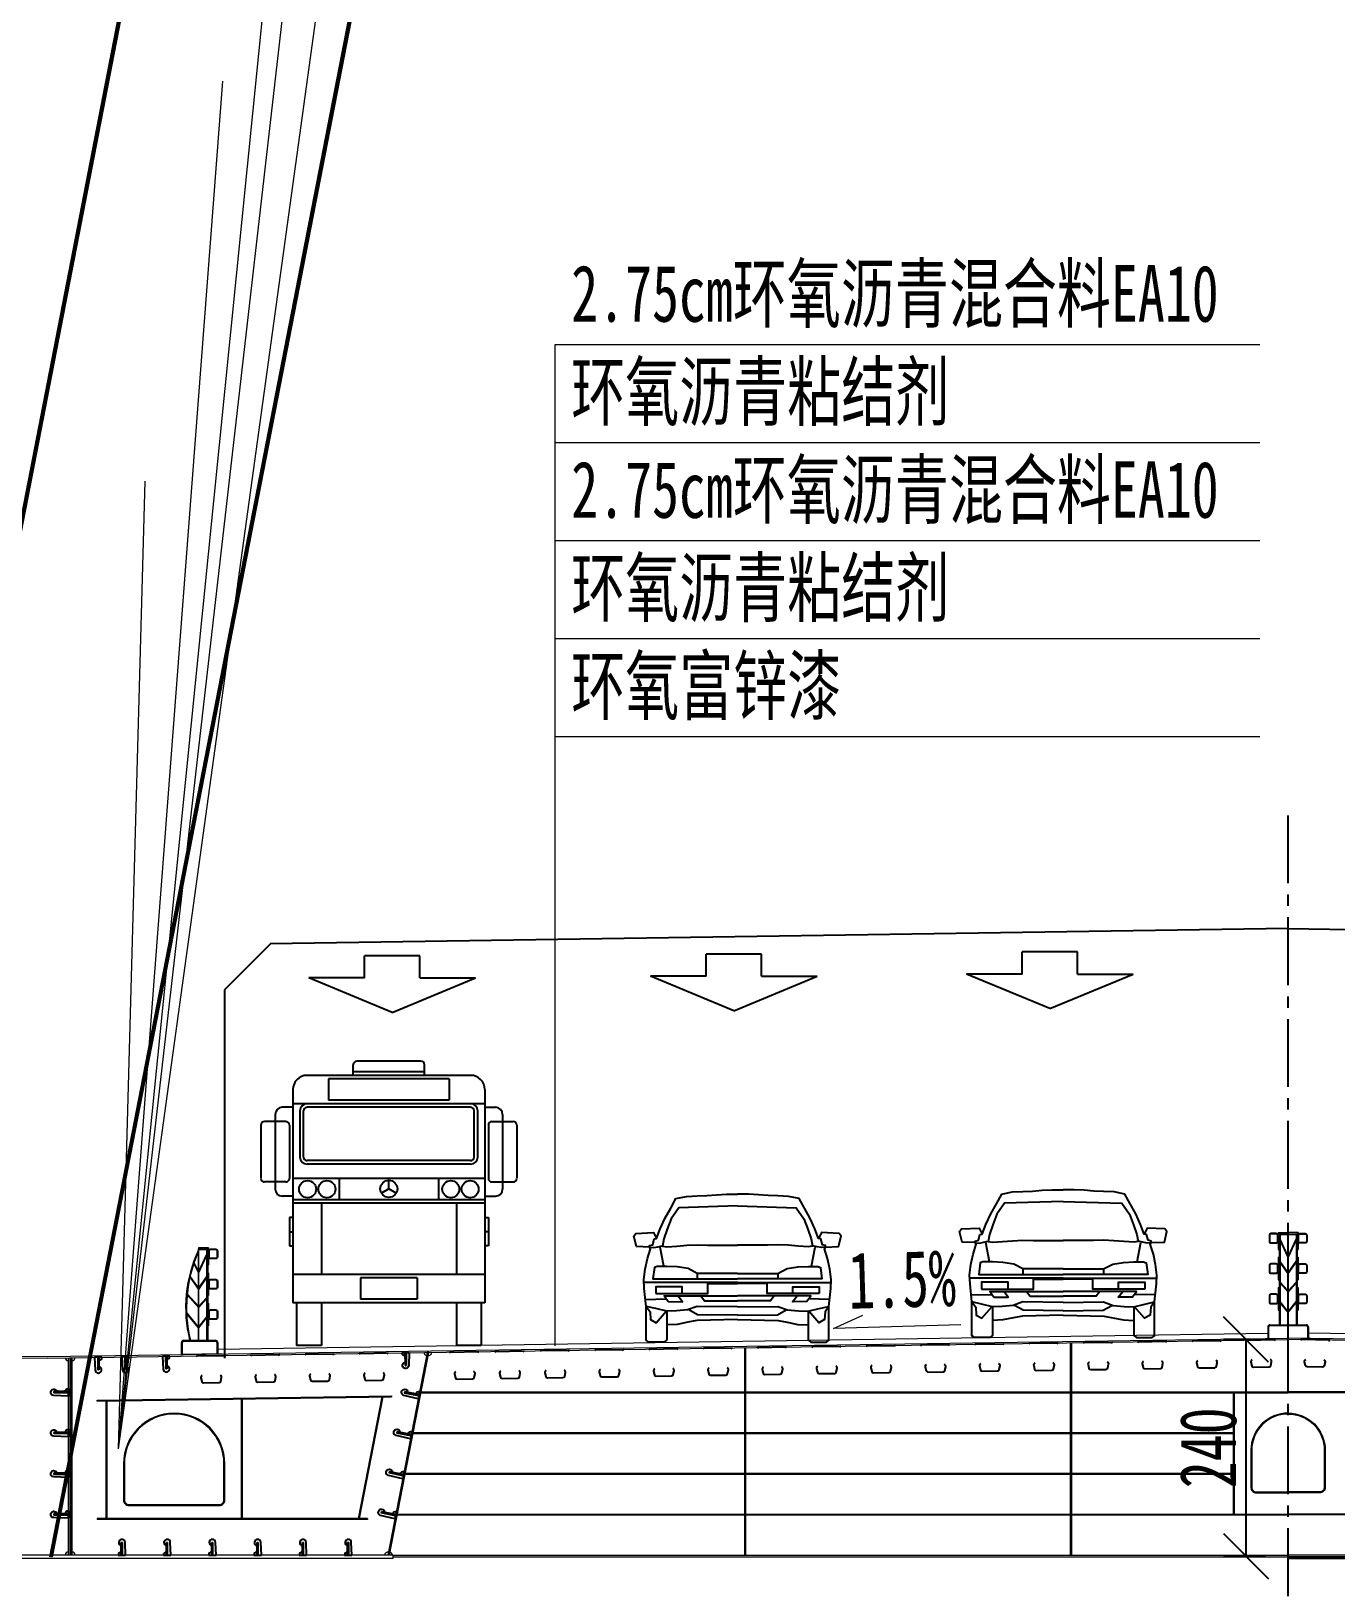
# Model space of a CAD drawing. Extents: x -2611510 to 954358, y -247163 to 181535.
# Drawn here: x 778505 to 792917, y 38703 to 55934 of the extents above; entities that cross this region are included whole.
import ezdxf

# ---------------------------------------------------------------- set-up
doc = ezdxf.new("R2010")
doc.units = 0
doc.linetypes.add('CENTER2', pattern=[1.125, 0.75, -0.125, 0.125, -0.125])
doc.layers.get('Defpoints').update_dxf_attribs({"color": 8})
for name, color, linetype in [('Dim', 4, 'Continuous'), ('HZ', 2, 'Continuous'), ('车', 4, 'Continuous')]:
    doc.layers.add(name, color=color, linetype=linetype)
for name, color, linetype, lineweight in [('文字', 7, 'Continuous', 15), ('标注', 3, 'Continuous', 18), ('细实线', 7, 'Continuous', 15), ('钢板粗线', 1, 'Continuous', 25), ('钢板细线', 6, 'Continuous', 15)]:
    doc.layers.add(name, color=color, linetype=linetype, lineweight=lineweight)
doc.styles.add('fs', font='仿宋_GB2312.TTF', dxfattribs={"width": 0.7})
doc.styles.get("Standard").update_dxf_attribs({"font": '仿宋_GB2312.TTF', "width": 0.7})
doc.dimstyles.new('250-1', dxfattribs={"dimscale": 250, "dimtxt": 2.5, "dimasz": 2, "dimexe": 1, "dimexo": 1, "dimgap": 0, "dimtad": 0, "dimdec": 0, "dimlfac": 0.1, "dimrnd": 0.1, "dimzin": 12, "dimdsep": 46, "dimtxsty": 'Standard', "dimblk": 'OBLIQUE', "dimcen": -1, "dimclrd": 4, "dimclre": 256, "dimclrt": 4, "dimadec": 4, "dimazin": 0, "dimtp": 2, "dimtm": 3, "dimtfac": 0.5, "dimtdec": 0, "dimtmove": 2, "dimatfit": 3, "dimldrblk": 'OBLIQUE', "dimfxl": 5, "dimfxlon": 1, "dimtvp": 0.7, "dimtolj": 1, "dimtzin": 12, "dimarcsym": 0})

# ---------------------------------------------------------------- blocks, each defined once
blk = doc.blocks.new('34')
at = {"layer": 'HZ', "color": 7}
for p, q in [((1702.911, 35.441), (1702.911, 35.833)), ((1705.397, 35.964), (1703.042, 35.964)), ((1705.528, 35.441), (1705.528, 35.833)), ((1707.229, 35.441), (1701.209, 35.441)), ((1706.444, 35.31), (1701.995, 35.31)), ((1701.995, 35.31), (1701.995, 34.525)), ((1705.528, 35.572), (1702.911, 35.572)), ((1706.444, 35.31), (1706.444, 34.525)), ((1700.686, 34.917), (1700.686, 27.065)), ((1706.444, 34.525), (1701.995, 34.525)), ((1707.753, 34.917), (1707.753, 27.065)), ((1700.032, 34.001), (1700.032, 31.253)), ((1700.686, 34.263), (1700.293, 34.263)), ((1707.753, 34.394), (1700.686, 34.394)), ((1700.948, 32.431), (1700.948, 34.132)), ((1701.079, 32.431), (1701.079, 34.132)), ((1707.229, 34.263), (1701.209, 34.263)), ((1707.36, 32.431), (1707.36, 34.132)), ((1707.491, 32.431), (1707.491, 34.132)), ((1707.753, 34.263), (1708.145, 34.263)), ((1708.407, 34.001), (1708.407, 31.253)), ((1699.508, 33.609), (1699.508, 31.657)), ((1700.424, 33.739), (1699.639, 33.739)), ((1700.555, 33.609), (1700.555, 31.646)), ((1707.884, 33.609), (1707.884, 31.646)), ((1708.015, 33.739), (1708.8, 33.739)), ((1708.931, 33.609), (1708.931, 31.657)), ((1707.229, 32.3), (1701.209, 32.3)), ((1707.229, 32.169), (1701.209, 32.169)), ((1707.753, 31.646), (1700.686, 31.646)), ((1702.387, 31.646), (1702.387, 30.86)), ((1706.052, 31.646), (1706.052, 30.86)), ((1700.424, 31.515), (1699.639, 31.515)), ((1704.219, 31.262), (1703.945, 31.104)), ((1704.219, 31.262), (1704.219, 31.578)), ((1704.494, 31.104), (1704.219, 31.262)), ((1708.015, 31.515), (1708.8, 31.515)), ((1700.686, 30.991), (1700.293, 30.991)), ((1707.753, 30.86), (1700.686, 30.86)), ((1707.753, 30.729), (1700.686, 30.729)), ((1701.733, 30.729), (1701.733, 28.112)), ((1706.706, 30.729), (1706.706, 28.112)), ((1707.753, 30.991), (1708.145, 30.991)), ((1700.686, 30.206), (1700.555, 30.206)), ((1700.555, 30.206), (1700.555, 29.159)), ((1707.753, 30.206), (1707.884, 30.206)), ((1707.884, 30.206), (1707.884, 29.159)), ((1700.555, 29.682), (1700.686, 29.682)), ((1707.884, 29.682), (1707.753, 29.682)), ((1700.555, 29.159), (1700.686, 29.159)), ((1707.884, 29.159), (1707.753, 29.159)), ((1707.753, 28.112), (1700.686, 28.112)), ((1703.172, 27.981), (1703.172, 27.196)), ((1705.266, 27.981), (1703.172, 27.981)), ((1705.266, 27.981), (1705.266, 27.196)), ((1707.753, 27.065), (1700.686, 27.065)), ((1700.817, 27.065), (1700.817, 25.495)), ((1701.733, 27.065), (1701.733, 25.495)), ((1705.266, 27.196), (1703.172, 27.196)), ((1706.706, 27.065), (1706.706, 25.495)), ((1707.622, 27.065), (1707.622, 25.495)), ((1701.733, 25.495), (1700.817, 25.495)), ((1707.622, 25.495), (1706.706, 25.495))]:
    blk.add_line(p, q, dxfattribs=at)
for centre, radius in [((1701.228, 31.25), 0.314), ((1701.94, 31.25), 0.314), ((1704.219, 31.262), 0.317), ((1706.499, 31.25), 0.314), ((1707.211, 31.25), 0.314)]:
    blk.add_circle(centre, radius, dxfattribs=at)
for centre, radius, start, end in [((1703.042, 35.833), 0.131, 90, 180), ((1705.397, 35.833), 0.131, 0, 90), ((1701.209, 34.917), 0.523, 90, 180), ((1707.229, 34.917), 0.523, 0, 90), ((1700.293, 34.001), 0.262, 90, 180), ((1701.209, 34.132), 0.262, 90, 180), ((1701.209, 34.132), 0.131, 90, 180), ((1707.229, 34.132), 0.262, 0, 90), ((1707.229, 34.132), 0.131, 0, 90), ((1708.145, 34.001), 0.262, 0, 90), ((1699.639, 33.609), 0.131, 90, 180), ((1700.424, 33.609), 0.131, 0, 90), ((1708.015, 33.609), 0.131, 90, 180), ((1708.8, 33.609), 0.131, 0, 90), ((1701.209, 32.431), 0.262, 180, 270), ((1701.209, 32.431), 0.131, 180, 270), ((1707.229, 32.431), 0.262, 270, 0), ((1707.229, 32.431), 0.131, 270, 0), ((1699.639, 31.646), 0.131, 180, 270), ((1700.424, 31.646), 0.131, 270, 0), ((1708.015, 31.646), 0.131, 180, 270), ((1708.8, 31.646), 0.131, 270, 0), ((1700.293, 31.253), 0.262, 180, 270), ((1708.145, 31.253), 0.262, 270, 0)]:
    blk.add_arc(centre, radius, start, end, dxfattribs=at)
blk = doc.blocks.new('A$C1F375032')
at = {"layer": '车', "ltscale": 1000}
for p, q in [((-0.838, 1.048), (-0.838, 1.716)), ((-0.838, 1.716), (0.838, 1.716)), ((0.838, 1.048), (0.838, 1.716)), ((0, 0), (-2.524, 1.048)), ((-0.838, 1.048), (-2.524, 1.048)), ((0, 0), (2.524, 1.048)), ((0.838, 1.048), (2.524, 1.048))]:
    blk.add_line(p, q, dxfattribs=at)
blk = doc.blocks.new('CAMRY-F')
at = {"color": 150}
for p, q in [((-0.718, 0.751), (-0.754, 0.941)), ((0.747, 0.751), (0.783, 0.941))]:
    blk.add_line(p, q, dxfattribs=at)
for points in [[(0.015, 0.347), (-0.386, 0.352), (-0.482, 0.317), (-0.591, 0.308), (-0.687, 0.304), (-0.797, 0.33), (-0.893, 0.352), (-0.91, 0.531), (-0.914, 0.618), (-0.901, 0.723), (-0.879, 0.827), (-0.849, 0.924), (-0.858, 0.941), (-0.988, 0.945), (-1.015, 1.05), (-0.993, 1.076), (-0.818, 1.085), (-0.788, 1.024), (-0.753, 1.12), (-0.705, 1.225), (-0.648, 1.325), (-0.596, 1.421), (-0.491, 1.443), (-0.386, 1.447), (-0.29, 1.452), (-0.194, 1.46), (-0.094, 1.465), (0.014, 1.465)], [(0.013, 0.347), (0.415, 0.352), (0.511, 0.317), (0.62, 0.308), (0.716, 0.304), (0.825, 0.33), (0.921, 0.352), (0.939, 0.531), (0.943, 0.618), (0.93, 0.723), (0.908, 0.827), (0.878, 0.924), (0.886, 0.941), (1.017, 0.945), (1.043, 1.05), (1.021, 1.076), (0.847, 1.085), (0.817, 1.024), (0.782, 1.12), (0.734, 1.225), (0.677, 1.325), (0.624, 1.421), (0.52, 1.443), (0.415, 1.447), (0.319, 1.452), (0.223, 1.46), (0.123, 1.465), (0.014, 1.465)], [(0.014, 1.349), (-0.568, 1.331), (-0.644, 1.221), (-0.684, 1.117), (-0.716, 1.021), (-0.731, 0.951), (-0.688, 0.944), (-0.588, 0.951), (-0.489, 0.959), (-0.385, 0.964), (-0.284, 0.961), (0.014, 0.961)], [(0.014, 1.349), (0.596, 1.331), (0.673, 1.221), (0.712, 1.117), (0.745, 1.021), (0.759, 0.951), (0.717, 0.944), (0.616, 0.951), (0.517, 0.959), (0.414, 0.964), (0.313, 0.961), (0.014, 0.961)], [(-0.859, 0.939), (-0.859, 0.956), (-0.827, 0.964), (-0.812, 1.021), (-0.788, 1.024)], [(-0.859, 0.939), (-0.817, 0.936), (-0.775, 0.944), (-0.731, 0.954)], [(0.888, 0.939), (0.846, 0.936), (0.804, 0.944), (0.759, 0.954)], [(0.888, 0.939), (0.888, 0.956), (0.856, 0.964), (0.841, 1.021), (0.817, 1.024)], [(-0.386, 0.679), (-0.476, 0.727), (-0.583, 0.744), (-0.686, 0.749), (-0.783, 0.749), (-0.808, 0.739), (-0.824, 0.624), (-0.386, 0.624)], [(0.014, 0.679), (-0.386, 0.679), (-0.386, 0.624), (0.014, 0.624)], [(0.014, 0.679), (0.415, 0.679), (0.415, 0.624), (0.014, 0.624)], [(0.415, 0.679), (0.505, 0.727), (0.612, 0.744), (0.715, 0.749), (0.812, 0.749), (0.837, 0.739), (0.852, 0.624), (0.414, 0.624)], [(0.014, 0.589), (-0.911, 0.589)], [(-0.533, 0.479), (-0.279, 0.479), (-0.279, 0.579), (0.014, 0.579)], [(0.014, 0.589), (0.94, 0.589)], [(0.562, 0.479), (0.307, 0.479), (0.307, 0.579), (0.014, 0.579)], [(-0.899, 0.422), (-0.692, 0.426), (-0.714, 0.456), (0.014, 0.456)], [(-0.687, 0.304), (-0.687, 0.02), (-0.714, -0.002), (-0.866, -0.002), (-0.893, 0.016), (-0.893, 0.352)], [(-0.893, 0.352), (-0.853, 0.299), (-0.849, 0.221), (-0.792, 0.19), (-0.692, 0.304)], [(-0.692, 0.426), (-0.671, 0.4), (-0.53, 0.399), (-0.576, 0.456)], [(0.014, 0.264), (-0.382, 0.269), (-0.469, 0.317)], [(-0.35, 0.456), (-0.312, 0.409), (0.014, 0.409)], [(0.378, 0.456), (0.341, 0.409), (0.014, 0.409)], [(0.928, 0.422), (0.72, 0.426), (0.742, 0.456), (0.014, 0.456)], [(0.014, 0.264), (0.411, 0.269), (0.498, 0.317)], [(0.72, 0.426), (0.7, 0.4), (0.559, 0.399), (0.605, 0.456)], [(0.716, 0.304), (0.716, 0.02), (0.742, -0.002), (0.895, -0.002), (0.921, 0.016), (0.921, 0.352)], [(0.921, 0.352), (0.882, 0.299), (0.878, 0.221), (0.821, 0.19), (0.72, 0.304)], [(0.014, 0.222), (-0.39, 0.212), (-0.478, 0.195), (-0.583, 0.173), (-0.687, 0.169)], [(0.014, 0.222), (0.419, 0.212), (0.507, 0.195), (0.612, 0.173), (0.716, 0.169)]]:
    blk.add_lwpolyline(points, dxfattribs=at)
for points in [[(-0.796, 0.479), (-0.533, 0.479), (-0.533, 0.547), (-0.796, 0.547)], [(0.825, 0.479), (0.562, 0.479), (0.562, 0.547), (0.825, 0.547)]]:
    blk.add_lwpolyline(points, close=True, dxfattribs=at)
blk = doc.blocks.new('_Oblique')
at = {"color": 0, "linetype": 'ByBlock', "lineweight": -2}
blk.add_line((-0.5, -0.5), (0.5, 0.5), dxfattribs=at)
blk = doc.blocks.new('*D368')
at = {"layer": 'Defpoints', "color": 0}
for p in [(792390, 41480), (791925, 39086), (792390, 39086)]:
    blk.add_point(p, dxfattribs=at)
at = {"layer": 'Dim', "lineweight": -2}
for p, q in [((792140, 41480), (791675, 41480)), ((792140, 39086), (791675, 39086))]:
    blk.add_line(p, q, dxfattribs=at)
at = {"layer": 'Dim', "color": 4, "lineweight": -2}
blk.add_line((791925, 41480), (791925, 39086), dxfattribs=at)
at = {"layer": 'Dim', "color": 4, "lineweight": -2, "xscale": 500, "yscale": 500, "zscale": 500}
for p, rotation in [((791925, 41480), 90), ((791925, 39086), 270)]:
    blk.add_blockref('_Oblique', p, dxfattribs=dict(at, rotation=rotation))
at = {"layer": 'Dim', "color": 4, "insert": (791509, 40283), "char_height": 625, "attachment_point": 5, "rotation": 90}
blk.add_mtext('\\A1;240', dxfattribs=at)
blk = doc.blocks.new('U型肋1')
at = {"layer": 'Defpoints'}
blk.add_line((-160, 0), (160, 0), dxfattribs=at)
at = {"layer": '钢板粗线', "color": 6}
for p, q in [((148, -10), (160, 0)), ((-148, -10), (-160, 0))]:
    blk.add_line(p, q, dxfattribs=at)
blk.add_lwpolyline([(-99, -220, 0.414266), (-114, -245), (-104, -285, 0.348876), (-85, -300), (85, -300, 0.348876), (104, -285), (114, -245, 0.414091), (99, -220, 0.414091)], format="xyb", dxfattribs=at)
blk = doc.blocks.new('12-140加劲 有过焊孔')
at = {"layer": 'Defpoints'}
blk.add_line((0, 0), (0, 140), dxfattribs=at)
at = {"layer": '钢板粗线', "color": 7}
for p, q in [((-6, 0), (-6, 140)), ((-6, 140), (6, 140)), ((6, 0), (6, 140)), ((41, 0), (35, 141)), ((-41, 0), (41, 0))]:
    blk.add_line(p, q, dxfattribs=at)
for centre, start, end in [((0, 140), 2.441, 260.1291), ((-6, 0), 90, 180)]:
    blk.add_arc(centre, 35, start, end, dxfattribs=at)
blk = doc.blocks.new('14-160加劲 有过焊孔')
at = {"layer": 'Defpoints'}
blk.add_line((38609, 31489), (38609, 31649), dxfattribs=at)
at = {"layer": '钢板粗线', "color": 7}
for p, q in [((38602, 31489), (38602, 31649)), ((38602, 31649), (38616, 31649)), ((38616, 31489), (38616, 31649)), ((38651, 31489), (38644, 31651)), ((38567, 31489), (38651, 31489))]:
    blk.add_line(p, q, dxfattribs=at)
for centre, start, end in [((38609, 31649), 2.4932, 258.463), ((38602, 31489), 90, 180)]:
    blk.add_arc(centre, 35, start, end, dxfattribs=at)
blk = doc.blocks.new('边护栏')
at = {"color": 1}
for p, q in [((-13, 765), (-60, 866)), ((-13, 774), (-58, 871)), ((100, 1030), (-13, 1030)), ((-13, 1030), (-13, 1020)), ((-13, 10), (-13, 1020)), ((90, 1020), (-13, 1020)), ((90, 1008), (-13, 1008)), ((-10, 10), (-10, 1020)), ((-8, 10), (-8, 1008)), ((-8, 774), (78, 958)), ((-8, 765), (78, 948)), ((-8, 755), (78, 939)), ((78, 1008), (78, 10)), ((90, 1020), (90, 10)), ((100, 1030), (100, 840)), ((-10, 573), (-105, 709)), ((-13, 583), (-104, 714)), ((-13, 590), (-103, 719)), ((-13, 755), (-62, 860)), ((-10, 573), (78, 698)), ((-8, 590), (78, 712)), ((-8, 583), (78, 705)), ((90, 840), (100, 840)), ((90, 755), (100, 755)), ((100, 755), (100, 505)), ((-13, 380), (-137, 518)), ((-13, 386), (-136, 524)), ((-13, 374), (-137, 513)), ((-8, 386), (78, 481)), ((-8, 380), (78, 475)), ((-8, 374), (78, 469)), ((90, 505), (100, 505)), ((90, 420), (100, 420)), ((100, 420), (100, 170)), ((-13, 160), (-143, 321)), ((-13, 154), (-143, 315)), ((-13, 147), (-143, 308)), ((-8, 160), (78, 265)), ((-8, 154), (78, 259)), ((-8, 147), (78, 253)), ((-175, 10), (175, 10)), ((-175, 0), (175, 0)), ((90, 170), (100, 170)), ((-200, -148), (-200, -15)), ((250, -140), (-200, -148)), ((-190, -148), (-190, -15)), ((190, -15), (190, -140)), ((200, -15), (200, -140))]:
    blk.add_line(p, q, dxfattribs=at)
for points in [[(200, 1000), (200, 930, -0.414214), (180, 910), (120, 910, -0.414214), (100, 930), (100, 1000, -0.414214), (120, 1020), (180, 1020, -0.414214)], [(192, 1000), (192, 930, -0.414214), (180, 918), (120, 918, -0.414214), (108, 930), (108, 1000, -0.414214), (120, 1012), (180, 1012, -0.414214)], [(200, 665), (200, 595, -0.414214), (180, 575), (120, 575, -0.414214), (100, 595), (100, 665, -0.414214), (120, 685), (180, 685, -0.414214)], [(192, 665), (192, 595, -0.414214), (180, 583), (120, 583, -0.414214), (108, 595), (108, 665, -0.414214), (120, 677), (180, 677, -0.414214)], [(200, 330), (200, 260, -0.414214), (180, 240), (120, 240, -0.414214), (100, 260), (100, 330, -0.414214), (120, 350), (180, 350, -0.414214)], [(192, 330), (192, 260, -0.414214), (180, 248), (120, 248, -0.414214), (108, 260), (108, 330, -0.414214), (120, 342), (180, 342, -0.414214)]]:
    blk.add_lwpolyline(points, format="xyb", close=True, dxfattribs=at)
for centre, radius, start, end in [((1346, 372), 1500, 154.8932, 193.9471), ((1346, 372), 1490, 155.7268, 194.0427), ((-175, -15), 25, 90, 180), ((175, -15), 25, 360, 90), ((175, -15), 15, 360, 90), ((-175, -15), 15, 90, 180)]:
    blk.add_arc(centre, radius, start, end, dxfattribs=at)
blk = doc.blocks.new('中护栏')
at = {"color": 1}
for p, q in [((-110, 1030), (0, 1030)), ((-110, 1030), (-110, 840)), ((-100, 1020), (0, 1020)), ((-100, 1020), (-100, 10)), ((-100, 1008), (100, 1008)), ((-88, 1008), (-88, 10)), ((-2, 774), (-88, 958)), ((-2, 765), (-88, 948)), ((-2, 755), (-88, 939)), ((-2, 10), (-2, 1008)), ((110, 1030), (0, 1030)), ((0, 1020), (0, 1030)), ((100, 1020), (0, 1020)), ((0, 10), (0, 1008)), ((3, 10), (3, 1008)), ((3, 774), (88, 958)), ((3, 765), (88, 948)), ((3, 755), (88, 939)), ((88, 1008), (88, 10)), ((100, 1020), (100, 10)), ((110, 1030), (110, 840)), ((-110, 840), (-100, 840)), ((-110, 755), (-110, 505)), ((-110, 755), (-100, 755)), ((-2, 590), (-88, 712)), ((-2, 583), (-88, 705)), ((0, 573), (-88, 698)), ((0, 573), (88, 698)), ((3, 590), (88, 712)), ((3, 583), (88, 705)), ((100, 840), (110, 840)), ((100, 755), (110, 755)), ((110, 755), (110, 505)), ((-110, 505), (-100, 505)), ((-110, 420), (-110, 170)), ((-110, 420), (-100, 420)), ((-2, 386), (-88, 481)), ((-2, 380), (-88, 475)), ((-2, 374), (-88, 469)), ((3, 386), (88, 481)), ((3, 380), (88, 475)), ((3, 374), (88, 469)), ((100, 505), (110, 505)), ((100, 420), (110, 420)), ((110, 420), (110, 170)), ((-2, 160), (-88, 265)), ((-2, 154), (-88, 259)), ((-2, 147), (-88, 253)), ((3, 160), (88, 265)), ((3, 154), (88, 259)), ((3, 147), (88, 253)), ((-200, 10), (200, 10)), ((-200, 0), (200, 0)), ((-110, 170), (-100, 170)), ((100, 170), (110, 170)), ((-225, -15), (-225, -140)), ((-215, -15), (-215, -140)), ((215, -15), (215, -140)), ((225, -15), (225, -140))]:
    blk.add_line(p, q, dxfattribs=at)
for points in [[(-210, 1000), (-210, 930, 0.414214), (-190, 910), (-130, 910, 0.414214), (-110, 930), (-110, 1000, 0.414214), (-130, 1020), (-190, 1020, 0.414214)], [(-202, 1000), (-202, 930, 0.414214), (-190, 918), (-130, 918, 0.414214), (-118, 930), (-118, 1000, 0.414214), (-130, 1012), (-190, 1012, 0.414214)], [(210, 1000), (210, 930, -0.414214), (190, 910), (130, 910, -0.414214), (110, 930), (110, 1000, -0.414214), (130, 1020), (190, 1020, -0.414214)], [(202, 1000), (202, 930, -0.414214), (190, 918), (130, 918, -0.414214), (118, 930), (118, 1000, -0.414214), (130, 1012), (190, 1012, -0.414214)], [(-210, 665), (-210, 595, 0.414214), (-190, 575), (-130, 575, 0.414214), (-110, 595), (-110, 665, 0.414214), (-130, 685), (-190, 685, 0.414214)], [(-202, 665), (-202, 595, 0.414214), (-190, 583), (-130, 583, 0.414214), (-118, 595), (-118, 665, 0.414214), (-130, 677), (-190, 677, 0.414214)], [(210, 665), (210, 595, -0.414214), (190, 575), (130, 575, -0.414214), (110, 595), (110, 665, -0.414214), (130, 685), (190, 685, -0.414214)], [(202, 665), (202, 595, -0.414214), (190, 583), (130, 583, -0.414214), (118, 595), (118, 665, -0.414214), (130, 677), (190, 677, -0.414214)], [(-210, 330), (-210, 260, 0.414214), (-190, 240), (-130, 240, 0.414214), (-110, 260), (-110, 330, 0.414214), (-130, 350), (-190, 350, 0.414214)], [(210, 330), (210, 260, -0.414214), (190, 240), (130, 240, -0.414214), (110, 260), (110, 330, -0.414214), (130, 350), (190, 350, -0.414214)], [(-202, 330), (-202, 260, 0.414214), (-190, 248), (-130, 248, 0.414214), (-118, 260), (-118, 330, 0.414214), (-130, 342), (-190, 342, 0.414214)], [(202, 330), (202, 260, -0.414214), (190, 248), (130, 248, -0.414214), (118, 260), (118, 330, -0.414214), (130, 342), (190, 342, -0.414214)]]:
    blk.add_lwpolyline(points, format="xyb", close=True, dxfattribs=at)
for centre, radius, start, end in [((-200, -15), 25, 90, 180), ((-200, -15), 15, 90, 180), ((200, -15), 25, 360, 90), ((200, -15), 15, 360, 90)]:
    blk.add_arc(centre, radius, start, end, dxfattribs=at)
blk = doc.blocks.new('*D391')
at = {"layer": 'Defpoints', "color": 0}
for p in [(792390, 67268), (765092, 41480), (792390, 41480)]:
    blk.add_point(p, dxfattribs=at)
at = {"layer": 'Dim', "lineweight": -2}
for p, q in [((766342, 67268), (764842, 67268)), ((766342, 41480), (764842, 41480))]:
    blk.add_line(p, q, dxfattribs=at)
at = {"layer": 'Dim', "color": 4, "lineweight": -2}
blk.add_line((765092, 67268), (765092, 41480), dxfattribs=at)
at = {"layer": 'Dim', "color": 4, "lineweight": -2, "xscale": 500, "yscale": 500, "zscale": 500}
for p, rotation in [((765092, 67268), 90), ((765092, 41480), 270)]:
    blk.add_blockref('_Oblique', p, dxfattribs=dict(at, rotation=rotation))
at = {"layer": 'Dim', "color": 4, "insert": (764676, 54374), "char_height": 625, "attachment_point": 5, "rotation": 90}
blk.add_mtext('\\A1;2579', dxfattribs=at)

msp = doc.modelspace()

# ---------------------------------------------------------------- linework, layer by layer
for p, q in [((782760.8, 73020.7), (776162.3, 39074.3)), ((782785.3, 73020.7), (776186.7, 39074.3)), ((785307.6, 73020.7), (778709.2, 39075)), ((785332, 73020.7), (778733.7, 39075)), ((792389.9, 39077.8), (802278.8, 39077.5)), ((802278.8, 39061.5), (792389.9, 39061.8))]:
    msp.add_line(p, q)
at = {"color": 8}
for p, q in [((782773, 73020.7), (776174.5, 39074.3)), ((785319.8, 73020.7), (778721.4, 39075)), ((785319.8, 73020.7), (778721.4, 39075)), ((792389.9, 46020.6), (781143.7, 45851.9)), ((792389.9, 46020.6), (803636.1, 45851.9)), ((781147.9, 45852), (780639.9, 45344)), ((780639.9, 45344), (780639.9, 41273.9))]:
    msp.add_line(p, q, dxfattribs=at)
at = {"lineweight": 15}
for p in [(783852, 72020.7), (782033, 62662.7), (781376, 59282.7), (780617.9, 55382.7), (779759, 50963.7)]:
    msp.add_line(p, (779463.8, 40273.6), dxfattribs=at)
at = {"color": 6, "linetype": 'CENTER2', "ltscale": 1000}
msp.add_line((792389.9, 22895.5), (792389.9, 47316), dxfattribs=at)
at = {"layer": 'Defpoints'}
for p, q in [((786389.6, 41390.5), (786389.6, 39096.5)), ((789989.6, 41444.5), (789989.6, 39096.5)), ((782890.1, 41354), (782451.3, 39096.5)), ((782801.2, 40896.5), (792390.1, 40896.5)), ((791789.9, 40896.5), (791789.9, 39546.5)), ((801978.5, 40896.5), (792389.6, 40896.5)), ((782713.7, 40446.5), (791789.9, 40446.5)), ((782626.2, 39996.5), (791789.9, 39996.5)), ((782538.8, 39546.5), (792390.1, 39546.5)), ((802241, 39546.5), (792389.6, 39546.5))]:
    msp.add_line(p, q, dxfattribs=at)
at = {"layer": 'Defpoints', "color": 8}
for p, q in [((778934.6, 41279.1), (778934.6, 39096.5)), ((779234.6, 40803.1), (782485, 40851.8)), ((782384.7, 40850.3), (782121.5, 39496.5)), ((779334.6, 40804.6), (779334.6, 39496.5)), ((780834.3, 39501.5), (780834.3, 40827.1)), ((782221.5, 39496.5), (779234.6, 39496.5))]:
    msp.add_line(p, q, dxfattribs=at)
at = {"layer": '文字'}
for p, q in [((784295, 41411.6), (784295, 52474.7)), ((784295, 52474.7), (792077.5, 52474.7)), ((784295, 51391.3), (792077.5, 51391.3)), ((784295, 50308), (792077.5, 50308)), ((784295, 49224.7), (792077.5, 49224.7)), ((784295, 48141.3), (792077.5, 48141.3)), ((787366.5, 41600.5), (787693.2, 41748.6)), ((788776.1, 41641.8), (787366.5, 41600.5))]:
    msp.add_line(p, q, dxfattribs=at)
at = {"layer": '钢板细线'}
for p, q in [((786383.6, 41390.4), (786383.6, 39096.5)), ((786395.6, 41390.5), (786395.6, 39096.5)), ((789983.6, 41444.4), (789983.6, 39096.5)), ((789995.6, 41444.5), (789995.6, 39096.5)), ((782879.8, 41337.8), (782444.2, 39096.5)), ((782894.1, 41338), (782458.4, 39096.5)), ((779234.5, 40808.1), (782484.9, 40856.8)), ((779234.7, 40798.1), (782485.1, 40846.8)), ((782378.6, 40845.2), (782117.4, 39501.5)), ((782388.8, 40845.4), (782127.6, 39501.5)), ((782484.9, 40856.8), (782485.1, 40846.8)), ((782807.3, 40891.5), (792390.1, 40891.5)), ((782809.3, 40901.5), (792390.1, 40901.5)), ((791784.9, 40891.5), (791784.9, 39551.5)), ((791794.9, 40891.5), (791794.9, 39551.5)), ((801970.4, 40901.5), (792389.6, 40901.5)), ((801972.4, 40891.5), (792389.6, 40891.5)), ((779234.7, 40798.1), (779234.5, 40808.1)), ((779329.6, 40799.5), (779329.6, 39501.5)), ((779339.6, 40799.6), (779339.6, 39501.5)), ((780829.3, 39501.5), (780829.3, 40822)), ((780839.3, 39501.5), (780839.3, 40822.1)), ((782719.9, 40441.5), (791784.9, 40441.5)), ((782721.8, 40451.5), (791784.9, 40451.5)), ((782632.4, 39991.5), (791784.9, 39991.5)), ((782634.3, 40001.5), (791784.9, 40001.5)), ((782221.5, 39501.5), (779234.6, 39501.5)), ((779234.6, 39501.5), (779234.6, 39491.5)), ((782221.5, 39491.5), (779234.6, 39491.5)), ((782221.5, 39501.5), (782221.5, 39491.5)), ((782544.9, 39541.5), (792390.1, 39541.5)), ((782546.9, 39551.5), (792390.1, 39551.5)), ((802232.9, 39551.5), (792389.6, 39551.5)), ((802234.8, 39541.5), (792389.6, 39541.5)), ((782501.3, 39096.5), (773805.3, 39096.5)), ((782501.3, 39060.5), (773805.3, 39060.5)), ((782501.3, 39096.5), (782501.3, 39060.5)), ((782501.3, 39096.5), (792390.1, 39096.5)), ((782501.3, 39080.5), (792390.1, 39080.5)), ((802278.4, 39096.5), (792389.6, 39096.5)), ((802278.4, 39080.5), (792389.6, 39080.5))]:
    msp.add_line(p, q, dxfattribs=at)
at = {"layer": '钢板细线', "color": 3}
for p, q in [((778914.6, 41278.8), (778914.6, 39096.5)), ((778954.6, 41279.4), (778954.6, 39096.5))]:
    msp.add_line(p, q, dxfattribs=at)
at = {"layer": '钢板细线', "elevation": 0}
for points in [[(780564.9, 41374.1), (792164.9, 41548.1)], [(804214.9, 41374.1), (792614.9, 41548.1)], [(769640.1, 41381.6), (778690.1, 41291), (792389.9, 41496.5)], [(769640.1, 41365.6), (778690.2, 41275), (792389.9, 41480.5)], [(815139.6, 41381.6), (806089.6, 41291), (792389.9, 41496.5)], [(815139.6, 41365.6), (806089.6, 41275), (792389.9, 41480.5)]]:
    msp.add_lwpolyline(points, dxfattribs=at)
at = {"layer": '钢板细线'}
for points in [[(780644.3, 40106.5, 1), (779524.3, 40106.5), (779524.3, 39706.5, 0.4142136), (779584.3, 39646.5), (780584.3, 39646.5, 0.4142136), (780644.3, 39706.5)], [(780634.3, 40106.5, 1), (779534.3, 40106.5), (779534.3, 39706.5, 0.4142136), (779584.3, 39656.5), (780584.3, 39656.5, 0.4142136), (780634.3, 39706.5)]]:
    msp.add_lwpolyline(points, format="xyb", close=True, dxfattribs=at)
for points in [[(792389.9, 40666.5, 0.4145154), (791979.4, 40256.5), (791979.4, 39846.5, 0.4142136), (792039.4, 39786.5), (792389.9, 39786.5)], [(792389.9, 40666.5, -0.4145154), (792800.3, 40256.5), (792800.3, 39846.5, -0.4142136), (792740.3, 39786.5), (792389.9, 39786.5)], [(792389.9, 40656.5, 0.4145229), (791989.4, 40256.5), (791989.4, 39846.5, 0.4142136), (792039.4, 39796.5), (792389.9, 39796.5)], [(792389.9, 40656.5, -0.4145229), (792790.3, 40256.5), (792790.3, 39846.5, -0.4142136), (792740.3, 39796.5), (792389.9, 39796.5)]]:
    msp.add_lwpolyline(points, format="xyb", dxfattribs=at)
for centre, start, end in [((778914.6, 41279.8), 182.49731, 270), ((778954.6, 41279.4), 270, 0.85937), ((782879.8, 41337.8), 180.86234, 259), ((782894.1, 41338), 259, 0.85937), ((778914.6, 39096.5), 90, 180), ((778954.6, 39096.5), 0, 90), ((782444.2, 39096.5), 79, 180), ((782458.4, 39096.5), 0, 79)]:
    msp.add_arc(centre, 35, start, end, dxfattribs=at)

# ---------------------------------------------------------------- block references
at = {"color": 0, "linetype": 'Continuous', "xscale": 300, "yscale": 300, "zscale": 300}
msp.add_blockref('34', (271190.1, 33766.1), dxfattribs=at)
at = {"xscale": 1114.105263154488, "yscale": 1114.105263154488, "zscale": 1114.105263154488}
for p in [(786291.8, 41453.3), (789889.9, 41502.7)]:
    msp.add_blockref('CAMRY-F', p, dxfattribs=at)
at = {"layer": '标注', "color": 7, "xscale": -364.7368421079591, "yscale": 364.7368421079591, "zscale": 364.7368421052631}
for p in [(782493.6, 45091.7), (786267.3, 45110.2), (789757.3, 45135.7)]:
    msp.add_blockref('A$C1F375032', p, dxfattribs=at)
at = {"layer": '标注'}
for name, p in [('中护栏', (792389.9, 41633.5)), ('边护栏', (780364.9, 41461))]:
    msp.add_blockref(name, p, dxfattribs=at)
at = {"layer": '细实线', "rotation": 180.9806856942539}
for p in [(779245.3, 41283.4), (779545.3, 41287.9), (779995.3, 41294.6)]:
    msp.add_blockref('12-140加劲 有过焊孔', p, dxfattribs=at)
at = {"layer": '钢板细线'}
for name, p, rotation in [('U型肋1', (784290.1, 41359), 0.8593722436391068), ('U型肋1', (784890.1, 41368), 0.8593722436391068), ('U型肋1', (785490.1, 41377), 0.8593722436391068), ('U型肋1', (786090.1, 41386), 0.8593722436391068), ('U型肋1', (786690.1, 41395), 0.8593722436391068), ('U型肋1', (787290.1, 41404), 0.8593722436391068), ('U型肋1', (787890.1, 41413), 0.8593722436391068), ('U型肋1', (788490.1, 41422), 0.8593722436391068), ('U型肋1', (789090.1, 41431), 0.8593722436391068), ('U型肋1', (789690.1, 41440), 0.8593722436391068), ('U型肋1', (790290.1, 41449), 0.8593722436391068), ('U型肋1', (790890.1, 41458), 0.8593722436391068), ('U型肋1', (791490.1, 41467), 0.8593722436391068), ('U型肋1', (792090.1, 41476), 0.8593722436391068), ('U型肋1', (780490.2, 41302), 0.8593722436389809), ('U型肋1', (781090.2, 41311), 0.8593722436389809), ('U型肋1', (781690.1, 41320), 0.8593722436389809), ('U型肋1', (782290.1, 41329), 0.8593722436389809), ('U型肋1', (783290.1, 41344), 0.8593722436391068), ('U型肋1', (783790.1, 41351.5), 0.8593722436391068), ('12-140加劲 有过焊孔', (779506.3, 39096.5), 359.9999999999935), ('12-140加劲 有过焊孔', (780006.3, 39096.5), 359.9999999999935), ('12-140加劲 有过焊孔', (780506.3, 39096.5), 359.9999999999935), ('12-140加劲 有过焊孔', (781006.3, 39096.5), 359.9999999999935), ('12-140加劲 有过焊孔', (781506.3, 39096.5), 359.9999999999935), ('12-140加劲 有过焊孔', (782006.3, 39096.5), 359.9999999999935)]:
    msp.add_blockref(name, p, dxfattribs=dict(at, rotation=rotation))
at = {"layer": '钢板细线', "xscale": -1}
for name, p, rotation in [('U型肋1', (792689.6, 41476), 359.1406277563609), ('12-140加劲 有过焊孔', (782640.1, 41334.2), 180.8593722436302), ('14-160加劲 有过焊孔', (810403.9, 79505.8), 89.99999999999974), ('14-160加劲 有过焊孔', (821065.6, 72756.3), 78.99999999988015), ('14-160加劲 有过焊孔', (820979.8, 72314.5), 78.99999999988015), ('14-160加劲 有过焊孔', (810403.9, 79055.8), 89.99999999999974), ('14-160加劲 有过焊孔', (810403.9, 78605.8), 89.99999999999974), ('14-160加劲 有过焊孔', (820893.9, 71872.8), 78.99999999988015), ('14-160加劲 有过焊孔', (810403.9, 78155.8), 89.99999999999974), ('14-160加劲 有过焊孔', (820808, 71431.1), 78.99999999988015)]:
    msp.add_blockref(name, p, dxfattribs=dict(at, rotation=rotation))

# ---------------------------------------------------------------- texts
at = {"layer": '标注', "color": 7, "style": 'fs', "width": 0.7}
for s, rotation, p in [('2.75cm环氧沥青混合料EA10', 360, (784470.1, 52724.7)), ('环氧沥青粘结剂', 360, (784470.1, 51641.3)), ('2.75cm环氧沥青混合料EA10', 360, (784470.1, 50558)), ('环氧沥青粘结剂', 360, (784470.1, 49474.7)), ('环氧富锌漆', 360, (784470.1, 48391.3)), ('1.5%%%', 1.67899, (787537.5, 41818.9))]:
    msp.add_text(s, height=625, rotation=rotation, dxfattribs=at).set_placement(p)

# ---------------------------------------------------------------- dimensions: what is measured, and where the dimension line sits
at = {"layer": 'Dim'}
dim = msp.add_linear_dim(base=(765092.2, 41480.5), p1=(792389.9, 67267.9), p2=(792389.9, 41480.5), angle=90, dimstyle='250-1', override={"dimblk": 'Oblique'}, dxfattribs=at)
dim.commit()
dim.dimension.update_dxf_attribs({"geometry": '*D391', "text_midpoint": (764676, 54374.2)})
dim = msp.add_linear_dim(base=(791924.9, 39086.2), p1=(792389.9, 41480.5), p2=(792389.9, 39086.2), angle=90, text='240', dimstyle='250-1', override={"dimblk": 'Oblique'}, dxfattribs=at)
dim.commit()
dim.dimension.update_dxf_attribs({"geometry": '*D368', "text_midpoint": (791508.7, 40283.3)})

doc.saveas('drawing.dxf')
